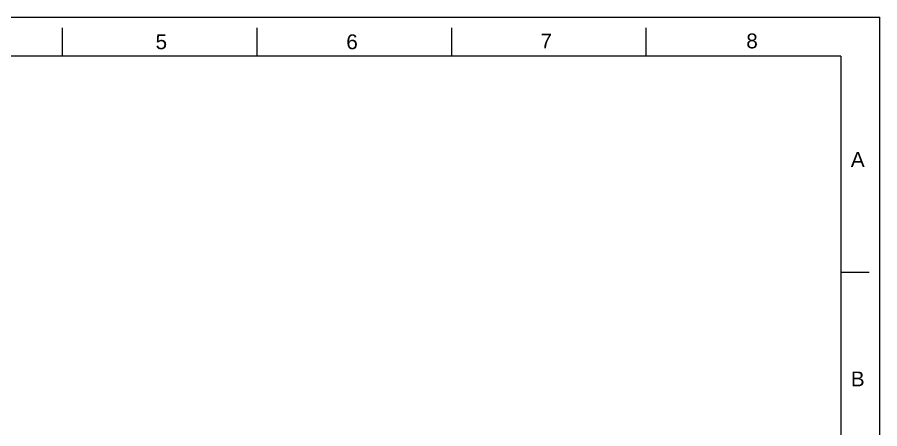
# Model space of a CAD drawing. Header units: millimetres. Extents: x 13304 to 14145, y -3112 to -2518.
# Drawn here: x 13701.6 to 14145.5, y -2729.2 to -2517.7 of the extents above; entities that cross this region are included whole.
import ezdxf

# ---------------------------------------------------------------- set-up
doc = ezdxf.new("R2010")
doc.units = ezdxf.units.MM
doc.layers.add('FORM', color=7, linetype='Continuous', lineweight=13)
doc.styles.get("Standard").update_dxf_attribs({"font": 'arial.ttf'})

msp = doc.modelspace()

# ---------------------------------------------------------------- linework, layer by layer
at = {"layer": 'FORM', "color": 7, "linetype": 'Continuous'}
for p, q in [((13304.49, -2517.68), (14145.49, -2517.68)), ((14145.49, -3112.38), (14145.49, -2517.68)), ((13724.99, -2537.7), (13724.99, -2523.15)), ((13825.11, -2537.7), (13825.11, -2523.15)), ((13925.23, -2537.7), (13925.23, -2523.15)), ((14025.35, -2537.7), (14025.35, -2523.15)), ((14125.47, -2537.7), (13324.52, -2537.7)), ((14125.47, -2537.7), (14125.47, -3092.36)), ((14125.47, -2648.63), (14140.02, -2648.63))]:
    msp.add_line(p, q, dxfattribs=at)

# ---------------------------------------------------------------- texts
at = {"layer": 'FORM', "color": 7, "linetype": 'Continuous', "char_height": 7.63, "attachment_point": 5}
for s, insert in [('5', (13775.75, -2530.35)), ('6', (13873.91, -2530.35)), ('7', (13973.86, -2529.9)), ('8', (14079.77, -2529.9))]:
    msp.add_mtext_dynamic_manual_height_columns(s, width=50.0595, gutter_width=12.51, heights=[0], dxfattribs=dict(at, insert=insert))
at = {"layer": 'FORM', "char_height": 7.63, "attachment_point": 5}
for s, insert in [('A', (14134.17, -2590.76)), ('B', (14134.17, -2703.59))]:
    msp.add_mtext_dynamic_manual_height_columns(s, width=10.0119, gutter_width=12.51, heights=[0], dxfattribs=dict(at, insert=insert))

doc.saveas('drawing.dxf')
